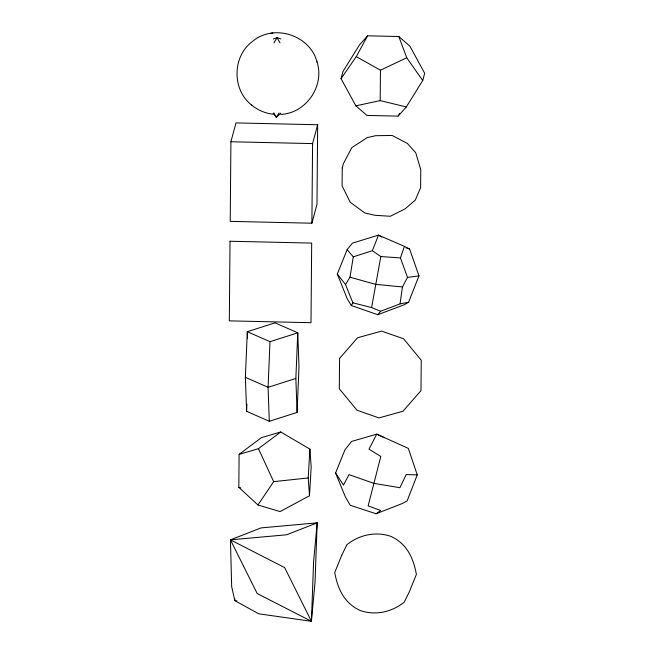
<?xml version="1.0" encoding="UTF-8"?>
<svg xmlns="http://www.w3.org/2000/svg" width="654" height="654" viewBox="0 0 654 654"><rect width="100%" height="100%" fill="white"/><g stroke="black" fill="none" stroke-linecap="round" stroke-linejoin="round"><path stroke-width="0.98" d="M230.911 141.755L230.224 221.363L311.893 223.21L316.977 204.359L317.664 124.751L235.996 122.911L230.911 141.755L312.579 143.602L317.664 124.751M238.824 487.328L239.111 454.358L261.42 437.649L280.746 431.975L309.898 449.126L311.181 466.923L309.497 495.757L280.059 511.583L257.954 504.978L238.824 487.328L240.746 487.9M311.893 223.21L312.579 143.602M406.322 106.97L380.195 100.602L380.456 70.191L356.275 56.628L341.061 78.652L355.85 105.825L366.927 115.423L398.123 116.134L406.322 106.97L422.729 80.499L424.675 73.297L409.894 46.123L398.809 36.526L367.613 35.815L359.414 44.979L343.007 71.45L341.061 78.652M311.418 621.3L313.577 561.949L317.19 522.848L261.052 527.901L230.437 539.844L231.671 586.638L234.835 600.609L258.665 613.787L311.418 621.3L315.04 582.199L317.19 522.848L286.583 534.792L230.437 539.844L257.202 593.538L311.418 621.3L284.654 567.615L230.437 539.844M245.373 377.317L247.294 331.692L275.072 322.839L297.766 332.829L298.992 366.812L297.079 412.437L269.301 421.29L246.607 411.301L245.373 377.317L268.075 387.307L295.853 378.453L297.766 332.829L269.988 341.682L247.294 331.692L247.547 338.682M246.607 411.301L246.901 404.197M269.988 341.682L268.075 387.307L269.301 421.29M309.497 495.757L308.206 477.96L309.898 449.126M377.791 314.729L380.636 311.255L400.052 303.881L402.447 286.942L407.491 277.41L400.444 257.921L404.401 246.362L378.486 235.121L352.4 243.149L347.143 249.632L337.309 274.001L347.241 298.829L351.329 305.516L377.791 314.729L404.425 304.674L408.595 302.254L418.977 275.849L409.584 249.002L404.401 246.362M351.329 305.516L352.898 302.818L345.516 284.572L349.972 277.198L353.291 256.85L347.143 249.632M380.636 311.255L371.603 307.584L380.824 256.556L372.371 250.719L353.291 256.85M417.252 474.869L407.14 500.899L402.014 503.637L376.075 513.75L350.291 505.313L345.263 496.664L335.584 473.022L344.936 449.813L351.582 441.434L376.761 434.142L408.333 448.407L417.252 474.869L406.199 474.567L399.896 487.712L373.875 483.371L349.04 474.632L343.464 485.08L335.584 473.022M372.371 250.719L378.486 235.121L381.879 237.222M356.275 56.628L367.613 35.815M398.123 116.134L399.537 113.526M273.912 42.894L277.075 37.662L280.909 38.946M279.029 113.003L276.389 117.27L273.176 113.346M257.954 504.978L273.666 481.646L308.206 477.96M280.746 113.134L276.389 117.27L273.773 112.88M239.111 454.358L258.436 448.685L280.746 431.975M376.075 513.75L380.685 510.496L368.137 505.869L380.8 456.476L368.979 449.159L376.761 434.142L384.388 437.681M380.456 70.191L406.747 57.765L422.729 80.499M315.342 523.707L317.19 522.848M273.339 38.978L277.075 37.662L280.026 42.919M355.85 105.825L380.195 100.602M317.01 62.056C310.274 35.202 274.026 23.446 252.787 41.202C232.227 55.982 231.663 89.753 251.774 105.171M280.705 114.401C306.031 113.469 325.112 85.6 316.904 61.664M400.052 303.881L408.595 302.254M272.914 32.986L270.789 33.297M407.491 277.41L418.977 275.849M380.824 256.556L400.444 257.921M402.447 286.942L375.6 284.351L349.972 277.198M272.947 114.229C265.14 113.305 257.643 110.076 251.61 105.041M236.83 600.895L234.835 600.609L234.778 598.574M352.898 302.818L371.603 307.584M406.036 247.882L409.584 249.002M337.309 274.001L345.516 284.572M258.436 448.685L273.666 481.646M398.809 36.526L406.747 57.765M295.853 378.453L297.079 412.437M230.012 241.252L229.325 320.861L310.993 322.7L311.68 243.092L230.012 241.252M339.581 358.376L339.32 388.787L356.994 410.23L378.968 417.906L402.954 411.268L420.988 390.634L421.25 360.223L403.583 338.78L381.601 331.104L357.624 337.742L339.581 358.376M342.255 167.874L342.099 185.94L350.25 202.282L364.809 212.975L374.955 215.305L390.364 216.261L405.079 208.888L415.331 200.059L420.604 187.706L420.759 169.648L415.74 152.766L407.45 143.512L392.179 135.46L375.649 135.697L367.27 137.61L351.836 147.624L343.415 163.598L342.255 167.874M341.723 555.262L334.725 572.536C337.856 589.14 344.012 602.775 359.929 610.435C375.265 615.815 391.574 612.193 404.188 602.252L409.388 591.649L416.394 574.375C413.263 557.772 407.099 544.144 391.19 536.476C375.854 531.105 359.536 534.719 346.922 544.659L341.723 555.262"/></g></svg>
